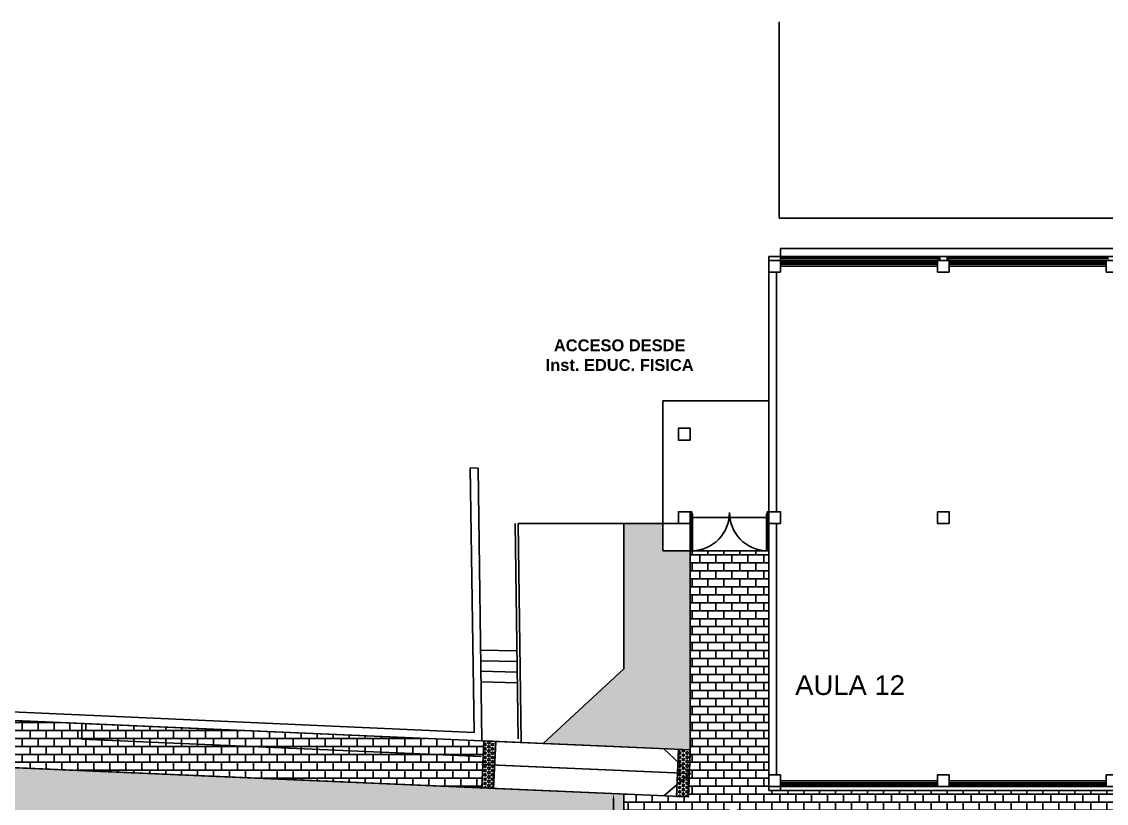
# Model space of a CAD drawing. Header units: millimetres. Extents: x -735 to -481, y 85 to 450.
# Drawn here: x -669.96 to -642.33, y 229.59 to 249.49 of the extents above; entities that cross this region are included whole.
import ezdxf

# ---------------------------------------------------------------- set-up
doc = ezdxf.new("R2010")
doc.units = ezdxf.units.MM
doc.header["$PDMODE"] = 35
doc.header["$PDSIZE"] = -2
doc.layers.get('Defpoints').update_dxf_attribs({"linetype": 'CONTINUOUS'})
for name, color, linetype in [('01', 1, 'CONTINUOUS'), ('1', 1, 'CONTINUOUS'), ('A-CARPINTERIAS PUERTAS', 2, 'CONTINUOUS'), ('A-MUROS', 5, 'CONTINUOUS'), ('dib - muro vista1', 1, 'CONTINUOUS'), ('dib - muro vista2', 2, 'CONTINUOUS'), ('dib-verde', 64, 'CONTINUOUS'), ('E-COLUMNAS CUADRADAS', 6, 'CONTINUOUS'), ('fino', 8, 'CONTINUOUS'), ('PISO', 8, 'CONTINUOUS'), ('T-LOCALES', 7, 'CONTINUOUS'), ('TEXTO1-100', 1, 'CONTINUOUS'), ('VISTA4', 3, 'CONTINUOUS')]:
    doc.layers.add(name, color=color, linetype=linetype)
doc.layers.add('SUPERFICIES', color=6, linetype='CONTINUOUS', plot=False)
doc.styles.add('ARIAL', font='swisseb.ttf', dxfattribs={"width": 1.32})
doc.styles.get("Standard").update_dxf_attribs({"font": 'arial.ttf'})
doc.styles.add('STYLE2', font='arial.ttf')
doc.dimstyles.new('COTAS2', dxfattribs={"dimtxt": 0.2, "dimasz": 0.25, "dimexe": 0.2, "dimexo": 0.2, "dimgap": 0.12, "dimtad": 1, "dimzin": 0, "dimdsep": 46, "dimtxsty": 'STYLE2', "dimcen": 2.5, "dimse1": 1, "dimse2": 1, "dimclrd": 1, "dimclre": 1, "dimclrt": 2, "dimadec": 0, "dimazin": 0, "dimtfac": 1, "dimtdec": 4, "dimtofl": 0, "dimtmove": 1, "dimatfit": 3, "dimfxl": 1, "dimtolj": 1, "dimtzin": 0, "dimarcsym": 0})

# ---------------------------------------------------------------- blocks, each defined once
blk = doc.blocks.new('*D97')
at = {"layer": '01', "color": 1, "lineweight": -2, "transparency": 16777216}
for p, q in [((-654.882, 227.874), (-654.882, 229.722)), ((-655.06, 228.773), (-655.06, 229.079)), ((-654.882, 228.798), (-655.06, 228.773))]:
    blk.add_line(p, q, dxfattribs=at)
at = {"layer": '01', "color": 1, "transparency": 16777216}
for points in [[(-654.899, 229.722), (-654.866, 229.722), (-654.882, 229.822)], [(-654.899, 227.874), (-654.866, 227.874), (-654.882, 227.774)]]:
    blk.add_solid(points, dxfattribs=at)
at = {"layer": 'Defpoints', "color": 0, "transparency": 16777216}
for p in [(-654.882, 229.822), (-654.616, 229.822), (-655.565, 227.774)]:
    blk.add_point(p, dxfattribs=at)
at = {"layer": '01', "color": 2, "transparency": 16777216, "insert": (-655.149, 228.926), "char_height": 0.08, "attachment_point": 5, "rotation": 90, "style": 'STYLE2'}
blk.add_mtext('\\A1;2.05', dxfattribs=at)

msp = doc.modelspace()

# ---------------------------------------------------------------- hatches: boundary and pattern name
at = {"layer": 'dib-verde'}
h = msp.add_hatch(dxfattribs=at)
h.set_pattern_fill('AR-SAND', color=256, scale=0.01, style=0)
h.paths.add_polyline_path([(-674.381, 228.417), (-673.793, 228.417), (-673.793, 228.687), (-674.381, 228.687)], flags=24)
h.paths.add_polyline_path([(-655.066, 228.798), (-655.066, 229.055), (-655.231, 229.055), (-655.231, 228.798)], flags=24)
h.paths.add_polyline_path([(-654.616, 229.822), (-682.01, 231.012), (-682.01, 228.273), (-654.616, 228.274)])
h.paths.add_polyline_path([(-656.673, 231.111), (-652.926, 230.948), (-652.926, 236.014), (-653.626, 236.014), (-653.626, 236.714), (-654.616, 236.714), (-654.616, 233.012)])
at = {"layer": 'fino'}
h = msp.add_hatch(dxfattribs=at)
h.set_pattern_fill('AR-B816', color=256, scale=0.001, style=0)
edge = h.paths.add_edge_path()
edge.add_line((-650.926, 236.014), (-652.926, 236.014))
edge.add_line((-652.926, 236.014), (-652.926, 230.858))
edge.add_line((-652.926, 230.858), (-652.971, 229.748))
edge.add_line((-652.971, 229.748), (-654.616, 229.822))
edge.add_line((-654.616, 229.822), (-654.616, 228.274))
edge.add_line((-654.616, 228.274), (-654.616, 227.774))
edge.add_line((-654.616, 227.774), (-654.616, 227.723))
edge.add_arc((-654.616, 227.623), 0.1, 0.1005, 90, ccw=False)
edge.add_line((-654.516, 227.624), (-654.316, 227.624))
edge.add_line((-654.316, 227.624), (-654.316, 226.324))
edge.add_line((-654.316, 226.324), (-653.519, 226.324))
edge.add_line((-653.519, 226.324), (-653.519, 226.423))
edge.add_line((-653.519, 226.423), (-653.516, 226.423))
edge.add_line((-653.516, 226.423), (-653.516, 226.52))
edge.add_line((-653.516, 226.52), (-653.516, 226.7))
edge.add_line((-653.516, 226.7), (-653.516, 227.623))
edge.add_line((-653.516, 227.623), (-653.516, 227.638))
edge.add_line((-653.516, 227.638), (-653.519, 227.638))
edge.add_line((-653.519, 227.638), (-653.519, 227.688))
edge.add_line((-653.519, 227.688), (-653.509, 227.688))
edge.add_line((-653.509, 227.688), (-653.509, 227.638))
edge.add_line((-653.509, 227.638), (-653.509, 227.623))
edge.add_line((-653.509, 227.623), (-653.516, 227.623))
edge.add_line((-653.516, 227.623), (-650.565, 227.623))
edge.add_arc((-648.439, 227.879), 2.141, 178.9158, 186.8648, ccw=False)
edge.add_arc((-646.563, 227.92), 4.016, 157.9408, 180, ccw=False)
edge.add_line((-650.286, 229.428), (-650.286, 229.914))
edge.add_line((-650.286, 229.914), (-650.626, 229.914))
edge.add_line((-650.626, 229.914), (-650.926, 229.914))
edge.add_line((-650.926, 229.914), (-650.926, 236.014))
edge = h.paths.add_edge_path(flags=16)
edge.add_arc((-651.829, 229.343), 0.122, 0, 360)
h.paths.add_polyline_path([(-651.786, 227.688), (-651.776, 227.688), (-651.776, 227.673), (-651.756, 227.673), (-651.756, 227.688), (-651.746, 227.688), (-651.746, 227.638), (-651.756, 227.638), (-651.756, 227.623), (-651.776, 227.623), (-651.776, 227.638), (-651.786, 227.638)], flags=16)
h.paths.add_polyline_path([(-652.791, 227.688), (-652.791, 227.638), (-652.801, 227.638), (-652.801, 227.673), (-652.821, 227.673), (-652.821, 227.638), (-652.831, 227.638), (-652.831, 227.688), (-652.821, 227.688), (-652.821, 227.673), (-652.801, 227.673), (-652.801, 227.688)], flags=16)
h.paths.add_polyline_path([(-650.662, 227.688), (-650.652, 227.688), (-650.652, 227.673), (-650.632, 227.673), (-650.632, 227.688), (-650.622, 227.688), (-650.622, 227.638), (-650.632, 227.623), (-650.632, 227.638), (-650.632, 227.673), (-650.652, 227.673), (-650.652, 227.638), (-650.662, 227.638)], flags=16)
h.paths.add_polyline_path([(-653.479, 227.688), (-653.479, 227.638), (-653.489, 227.638), (-653.489, 227.688)], flags=16)
edge = h.paths.add_edge_path(flags=16)
edge.add_arc((-654.13, 226.794), 0.122, 0, 360)
h = msp.add_hatch(dxfattribs=at)
h.set_pattern_fill('AR-B816', color=256, scale=0.001, style=0)
edge = h.paths.add_edge_path(flags=0)
edge.add_arc((-674.465, 199.277), 1.836, 0, 360)
edge = h.paths.add_edge_path(flags=16)
edge.add_arc((-674.465, 199.277), 2.436, 0, 360)
edge = h.paths.add_edge_path(flags=0)
edge.add_arc((-674.465, 199.277), 1.836, 0, 360)
h.paths.add_polyline_path([(-690.51, 232.581), (-692.31, 232.659), (-692.31, 205.449), (-692.31, 205.404), (-671.209, 193.902), (-668.995, 193.902), (-668.995, 225.823), (-668.995, 225.824), (-668.996, 225.824), (-668.996, 226.324), (-668.995, 226.273), (-669.996, 226.273), (-669.996, 205.274), (-678.604, 205.274), (-678.602, 205.274), (-681.602, 205.274), (-681.604, 205.274), (-683.666, 205.274), (-683.663, 210.743), (-690.51, 210.743)])
h.paths.add_polyline_path([(-691.737, 229.263), (-691.137, 229.263), (-691.137, 228.663), (-691.737, 228.663)], flags=16)
h = msp.add_hatch(dxfattribs=at)
h.set_pattern_fill('AR-B816', color=256, scale=0.001, style=0)
h.paths.add_polyline_path([(-682.01, 232.212), (-682.009, 231.012), (-658.236, 229.979), (-658.184, 231.177), (-658.236, 231.179)])
h = msp.add_hatch(dxfattribs=at)
h.set_pattern_fill('AR-B816', color=256, scale=0.001, style=0)
h.paths.add_polyline_path([(-650.286, 229.914), (-650.286, 228.914), (-629.126, 228.914), (-629.126, 229.914)])
h = msp.add_hatch(dxfattribs=at)
h.set_pattern_fill('AR-B816', color=256, scale=0.001, style=0)
h.paths.add_polyline_path([(-630.526, 229.913), (-631.469, 229.913, 0.075537), (-631.567, 229.267, 0.040867), (-631.538, 228.914), (-630.527, 228.914), (-630.527, 228.914), (-630.526, 229.379), (-631.062, 229.379, -1), (-631.307, 229.379, -1), (-631.062, 229.379), (-630.526, 229.379)])
h.paths.add_polyline_path([(-631.469, 229.913), (-641.047, 229.913, -0.205253), (-639.082, 228.913), (-631.538, 228.914, -0.040867), (-631.567, 229.267, -0.075537)])
h.paths.add_polyline_path([(-641.047, 229.913), (-641.415, 229.913, 0.205259), (-643.38, 228.913), (-642.764, 228.913), (-639.082, 228.913, 0.205253)])
h.paths.add_polyline_path([(-641.415, 229.913), (-643.076, 229.913, -0.034568), (-642.835, 229.414, -0.137)], flags=17)
h.paths.add_polyline_path([(-643.076, 229.913), (-650.05, 229.913, 0.033624), (-650.286, 229.428), (-650.286, 228.914), (-643.38, 228.913, -0.066391), (-642.835, 229.414, 0.034568)])
h.paths.add_polyline_path([(-650.05, 229.913), (-650.286, 229.913), (-650.286, 229.428, -0.033624)], flags=17)
h.paths.add_polyline_path([(-640.717, 229.213), (-637.837, 229.213), (-637.837, 229.625), (-640.717, 229.625)], flags=24)
at = {"layer": 'PISO'}
h = msp.add_hatch(dxfattribs=at)
h.set_pattern_fill('HEX', color=256, scale=0.01, angle=180, style=0)
h.set_pattern_definition([(180, (1.7528, -3.046306), (-7e-18, -0.054992613), [0.03175, -0.0635]), (300, (1.7528, -3.046306), (0.047625, 0.0274963066), [0.03175, -0.0635]), (240, (1.72105, -3.046306), (0.047625, -0.0274963066), [0.03175, -0.0635])])
h.paths.add_polyline_path([(-658.184, 231.177), (-657.884, 231.164), (-657.936, 229.966), (-658.236, 229.979)])
edge = h.paths.add_edge_path(flags=17)
edge.add_line((-658.184, 231.177), (-658.236, 229.979))
h = msp.add_hatch(dxfattribs=at)
h.set_pattern_fill('HEX', color=256, scale=0.01, angle=180, style=0)
h.set_pattern_definition([(180, (6.710627, -3.26172), (-7e-18, -0.054992613), [0.03175, -0.0635]), (300, (6.710627, -3.26172), (0.047625, 0.0274963066), [0.03175, -0.0635]), (240, (6.678877, -3.26172), (0.047625, -0.0274963066), [0.03175, -0.0635])])
h.paths.add_polyline_path([(-653.226, 230.961), (-652.926, 230.948), (-652.978, 229.75), (-653.278, 229.763)])
edge = h.paths.add_edge_path(flags=17)
edge.add_line((-653.226, 230.961), (-653.278, 229.763))

# ---------------------------------------------------------------- linework, layer by layer
at = {"layer": '1'}
for points in [[(-652.926, 230.858), (-652.926, 236.864)], [(-658.236, 231.179), (-656.673, 231.111), (-654.616, 233.012), (-654.616, 236.714)], [(-653.226, 236.714), (-657.31, 236.714)], [(-658.267, 233.49), (-657.344, 233.469)], [(-658.263, 233.22), (-657.341, 233.199)], [(-658.26, 232.95), (-657.337, 232.928)], [(-658.256, 232.68), (-657.334, 232.658)], [(-668.426, 231.221), (-668.426, 231.622)], [(-658.253, 230.779), (-668.426, 231.221)], [(-658.236, 231.179), (-652.926, 230.948)], [(-652.926, 230.948), (-658.184, 231.177), (-658.236, 229.979), (-652.978, 229.75), (-652.926, 230.948)], [(-658.184, 231.177), (-658.236, 229.979)], [(-658.236, 229.979), (-682.01, 231.012)], [(-670.123, 230.495), (-652.974, 229.75), (-652.926, 230.858)], [(-658.236, 230.579), (-652.926, 230.348), (-653.596, 230.977)], [(-658.21, 230.578), (-652.926, 230.348), (-653.596, 230.977)], [(-653.226, 230.961), (-653.278, 229.763)], [(-652.926, 230.348), (-653.596, 229.777)], [(-652.926, 230.348), (-653.596, 229.777)], [(-654.616, 228.274), (-654.616, 229.822)]]:
    msp.add_lwpolyline(points, dxfattribs=at)
at = {"layer": 'A-CARPINTERIAS PUERTAS'}
for p, q in [((-652.899, 236.959), (-652.869, 236.959)), ((-652.899, 236.959), (-652.899, 236.016)), ((-652.869, 236.959), (-652.869, 236.016)), ((-650.952, 236.959), (-650.982, 236.959)), ((-650.982, 236.959), (-650.982, 236.016)), ((-650.952, 236.959), (-650.952, 236.016)), ((-652.899, 236.016), (-652.869, 236.016)), ((-650.952, 236.016), (-650.982, 236.016))]:
    msp.add_line(p, q, dxfattribs=at)
for points in [[(-652.906, 237.014), (-652.906, 236.959), (-652.926, 236.959), (-652.926, 237.014)], [(-652.906, 237.014), (-652.906, 236.959), (-652.926, 236.959), (-652.926, 237.014)], [(-650.946, 237.014), (-650.946, 236.959), (-650.926, 236.959), (-650.926, 237.014)], [(-650.946, 237.014), (-650.946, 236.959), (-650.926, 236.959), (-650.926, 237.014)]]:
    msp.add_lwpolyline(points, close=True, dxfattribs=at)
for points in [[(-652.906, 236.959), (-652.899, 236.959), (-652.899, 236.989), (-652.887, 236.989), (-652.887, 237.014), (-652.906, 237.014), (-652.906, 237.014), (-652.906, 237.014)], [(-652.906, 236.959), (-652.899, 236.959), (-652.899, 236.989), (-652.887, 236.989), (-652.887, 237.014), (-652.906, 237.014), (-652.906, 237.014), (-652.906, 237.014)], [(-650.946, 236.959), (-650.952, 236.959), (-650.952, 236.989), (-650.965, 236.989), (-650.965, 237.014), (-650.946, 237.014), (-650.946, 237.014), (-650.946, 237.014)], [(-650.946, 236.959), (-650.953, 236.959), (-650.953, 236.989), (-650.965, 236.989), (-650.965, 237.014), (-650.946, 237.014), (-650.946, 237.014), (-650.946, 237.014)]]:
    msp.add_lwpolyline(points, dxfattribs=at)
for centre, start, end in [((-652.9, 236.99), 271.8145, 359.9797), ((-650.952, 236.99), 180.0203, 268.1855)]:
    msp.add_arc(centre, 0.974, start, end, dxfattribs=at)
at = {"layer": 'A-MUROS'}
for p, q in [((-658.53, 238.13), (-658.435, 231.388)), ((-658.53, 238.13), (-658.33, 238.123)), ((-658.33, 238.123), (-658.236, 231.179)), ((-657.315, 231.234), (-657.387, 236.714)), ((-657.237, 231.156), (-657.31, 236.714)), ((-685.56, 232.366), (-658.236, 231.179))]:
    msp.add_line(p, q, dxfattribs=at)
at = {"layer": 'dib - muro vista1', "ltscale": 0.02}
for p, q in [((-650.626, 243.714), (-629.426, 243.714)), ((-650.626, 243.714), (-650.626, 243.514)), ((-650.626, 243.264), (-646.626, 243.264)), ((-646.326, 243.264), (-642.326, 243.264)), ((-652.926, 236.864), (-650.926, 236.864)), ((-652.926, 236.864), (-650.926, 236.864)), ((-650.626, 230.164), (-646.626, 230.164)), ((-650.626, 230.164), (-646.626, 230.164)), ((-646.326, 230.164), (-642.326, 230.164)), ((-646.326, 230.164), (-642.326, 230.164))]:
    msp.add_line(p, q, dxfattribs=at)
at = {"layer": 'dib - muro vista1'}
for p, q in [((-650.926, 239.838), (-653.626, 239.838)), ((-653.626, 239.838), (-653.626, 236.014)), ((-650.926, 236.014), (-653.626, 236.014))]:
    msp.add_line(p, q, dxfattribs=at)
at = {"layer": 'dib - muro vista2'}
for p, q in [((-650.626, 243.514), (-629.426, 243.514)), ((-650.626, 243.502), (-646.567, 243.502)), ((-646.567, 243.414), (-646.567, 243.502)), ((-642.267, 243.502), (-646.384, 243.502)), ((-646.384, 243.414), (-646.384, 243.502)), ((-650.626, 243.464), (-646.567, 243.464)), ((-650.596, 243.414), (-650.626, 243.414)), ((-650.596, 243.314), (-650.626, 243.314)), ((-648.646, 243.364), (-650.611, 243.364)), ((-650.596, 243.414), (-648.646, 243.414)), ((-650.596, 243.414), (-650.596, 243.404)), ((-650.596, 243.364), (-650.596, 243.314)), ((-649.633, 243.324), (-650.596, 243.324)), ((-650.596, 243.314), (-648.646, 243.314)), ((-650.581, 243.404), (-649.633, 243.404)), ((-650.581, 243.384), (-649.633, 243.384)), ((-650.581, 243.364), (-649.633, 243.364)), ((-649.603, 243.404), (-648.646, 243.404)), ((-649.603, 243.364), (-648.656, 243.364)), ((-649.603, 243.344), (-648.656, 243.344)), ((-649.603, 243.324), (-648.656, 243.324)), ((-648.646, 243.414), (-648.646, 243.364)), ((-648.606, 243.414), (-648.646, 243.414)), ((-648.646, 243.324), (-648.646, 243.314)), ((-648.646, 243.314), (-648.606, 243.314)), ((-648.606, 243.414), (-648.606, 243.404)), ((-648.606, 243.414), (-648.606, 243.404)), ((-648.606, 243.414), (-646.656, 243.414)), ((-648.606, 243.364), (-646.656, 243.364)), ((-648.606, 243.364), (-648.606, 243.314)), ((-648.606, 243.364), (-648.606, 243.314)), ((-647.648, 243.324), (-648.606, 243.324)), ((-648.606, 243.314), (-646.656, 243.314)), ((-648.591, 243.404), (-647.648, 243.404)), ((-648.591, 243.384), (-647.648, 243.384)), ((-648.591, 243.364), (-647.648, 243.364)), ((-647.618, 243.404), (-646.656, 243.404)), ((-647.618, 243.364), (-646.671, 243.364)), ((-647.618, 243.344), (-646.671, 243.344)), ((-647.618, 243.324), (-646.671, 243.324)), ((-646.656, 243.414), (-646.656, 243.364)), ((-646.656, 243.414), (-646.626, 243.414)), ((-646.656, 243.324), (-646.656, 243.314)), ((-646.656, 243.314), (-646.626, 243.314)), ((-646.606, 243.414), (-646.606, 243.464)), ((-642.267, 243.464), (-646.384, 243.464)), ((-646.346, 243.414), (-646.346, 243.464)), ((-646.296, 243.414), (-646.326, 243.414)), ((-646.296, 243.314), (-646.326, 243.314)), ((-644.346, 243.364), (-646.311, 243.364)), ((-646.296, 243.414), (-644.346, 243.414)), ((-646.296, 243.414), (-646.296, 243.404)), ((-646.296, 243.364), (-646.296, 243.314)), ((-645.333, 243.324), (-646.296, 243.324)), ((-646.296, 243.314), (-644.346, 243.314)), ((-646.281, 243.404), (-645.333, 243.404)), ((-646.281, 243.384), (-645.333, 243.384)), ((-646.281, 243.364), (-645.333, 243.364)), ((-645.303, 243.404), (-644.346, 243.404)), ((-645.303, 243.364), (-644.356, 243.364)), ((-645.303, 243.344), (-644.356, 243.344)), ((-645.303, 243.324), (-644.356, 243.324)), ((-644.346, 243.414), (-644.346, 243.364)), ((-644.306, 243.414), (-644.346, 243.414)), ((-644.346, 243.324), (-644.346, 243.314)), ((-644.346, 243.314), (-644.306, 243.314)), ((-644.306, 243.414), (-644.306, 243.404)), ((-644.306, 243.414), (-644.306, 243.404)), ((-644.306, 243.414), (-642.356, 243.414)), ((-644.306, 243.364), (-642.356, 243.364)), ((-644.306, 243.364), (-644.306, 243.314)), ((-644.306, 243.364), (-644.306, 243.314)), ((-643.348, 243.324), (-644.306, 243.324)), ((-644.306, 243.314), (-642.356, 243.314)), ((-644.291, 243.404), (-643.348, 243.404)), ((-644.291, 243.384), (-643.348, 243.384)), ((-644.291, 243.364), (-643.348, 243.364)), ((-643.318, 243.404), (-642.356, 243.404)), ((-643.318, 243.364), (-642.371, 243.364)), ((-643.318, 243.344), (-642.371, 243.344)), ((-643.318, 243.324), (-642.371, 243.324)), ((-642.356, 243.414), (-642.356, 243.364)), ((-642.356, 243.414), (-642.326, 243.414)), ((-642.356, 243.324), (-642.356, 243.314)), ((-642.356, 243.314), (-642.326, 243.314)), ((-650.596, 230.114), (-650.626, 230.114)), ((-650.596, 230.114), (-650.626, 230.114)), ((-650.596, 230.014), (-650.626, 230.014)), ((-650.596, 230.014), (-650.626, 230.014)), ((-648.646, 230.064), (-650.611, 230.064)), ((-648.646, 230.064), (-650.611, 230.064)), ((-650.596, 230.114), (-648.646, 230.114)), ((-650.596, 230.064), (-650.596, 230.114)), ((-650.596, 230.114), (-648.646, 230.114)), ((-650.596, 230.064), (-650.596, 230.114)), ((-649.633, 230.104), (-650.596, 230.104)), ((-649.633, 230.104), (-650.596, 230.104)), ((-650.596, 230.014), (-650.596, 230.024)), ((-650.596, 230.014), (-650.596, 230.024)), ((-650.596, 230.014), (-648.646, 230.014)), ((-650.596, 230.014), (-648.646, 230.014)), ((-650.581, 230.064), (-649.633, 230.064)), ((-650.581, 230.064), (-649.633, 230.064)), ((-650.581, 230.044), (-649.633, 230.044)), ((-650.581, 230.044), (-649.633, 230.044)), ((-650.581, 230.024), (-649.633, 230.024)), ((-650.581, 230.024), (-649.633, 230.024)), ((-649.603, 230.104), (-648.656, 230.104)), ((-649.603, 230.104), (-648.656, 230.104)), ((-649.603, 230.084), (-648.656, 230.084)), ((-649.603, 230.084), (-648.656, 230.084)), ((-649.603, 230.064), (-648.656, 230.064)), ((-649.603, 230.064), (-648.656, 230.064)), ((-649.603, 230.024), (-648.646, 230.024)), ((-649.603, 230.024), (-648.646, 230.024)), ((-648.646, 230.104), (-648.646, 230.114)), ((-648.646, 230.114), (-648.606, 230.114)), ((-648.646, 230.104), (-648.646, 230.114)), ((-648.646, 230.114), (-648.606, 230.114)), ((-648.646, 230.014), (-648.646, 230.064)), ((-648.646, 230.014), (-648.646, 230.064)), ((-648.606, 230.014), (-648.646, 230.014)), ((-648.606, 230.014), (-648.646, 230.014)), ((-648.606, 230.064), (-648.606, 230.114)), ((-648.606, 230.064), (-648.606, 230.114)), ((-648.606, 230.114), (-646.656, 230.114)), ((-648.606, 230.064), (-648.606, 230.114)), ((-648.606, 230.064), (-648.606, 230.114)), ((-648.606, 230.114), (-646.656, 230.114)), ((-647.648, 230.104), (-648.606, 230.104)), ((-647.648, 230.104), (-648.606, 230.104)), ((-648.606, 230.064), (-646.656, 230.064)), ((-648.606, 230.064), (-646.656, 230.064)), ((-648.606, 230.014), (-648.606, 230.024)), ((-648.606, 230.014), (-648.606, 230.024)), ((-648.606, 230.014), (-648.606, 230.024)), ((-648.606, 230.014), (-648.606, 230.024)), ((-648.606, 230.014), (-646.656, 230.014)), ((-648.606, 230.014), (-646.656, 230.014)), ((-648.591, 230.064), (-647.648, 230.064)), ((-648.591, 230.064), (-647.648, 230.064)), ((-648.591, 230.044), (-647.648, 230.044)), ((-648.591, 230.044), (-647.648, 230.044)), ((-648.591, 230.024), (-647.648, 230.024)), ((-648.591, 230.024), (-647.648, 230.024)), ((-647.618, 230.104), (-646.671, 230.104)), ((-647.618, 230.104), (-646.671, 230.104)), ((-647.618, 230.084), (-646.671, 230.084)), ((-647.618, 230.084), (-646.671, 230.084)), ((-647.618, 230.064), (-646.671, 230.064)), ((-647.618, 230.064), (-646.671, 230.064)), ((-647.618, 230.024), (-646.656, 230.024)), ((-647.618, 230.024), (-646.656, 230.024)), ((-646.656, 230.104), (-646.656, 230.114)), ((-646.656, 230.114), (-646.626, 230.114)), ((-646.656, 230.104), (-646.656, 230.114)), ((-646.656, 230.114), (-646.626, 230.114)), ((-646.656, 230.014), (-646.656, 230.064)), ((-646.656, 230.014), (-646.656, 230.064)), ((-646.656, 230.014), (-646.626, 230.014)), ((-646.656, 230.014), (-646.626, 230.014)), ((-646.296, 230.114), (-646.326, 230.114)), ((-646.296, 230.114), (-646.326, 230.114)), ((-646.296, 230.014), (-646.326, 230.014)), ((-646.296, 230.014), (-646.326, 230.014)), ((-644.346, 230.064), (-646.311, 230.064)), ((-644.346, 230.064), (-646.311, 230.064)), ((-646.296, 230.114), (-644.346, 230.114)), ((-646.296, 230.064), (-646.296, 230.114)), ((-646.296, 230.114), (-644.346, 230.114)), ((-646.296, 230.064), (-646.296, 230.114)), ((-645.333, 230.104), (-646.296, 230.104)), ((-645.333, 230.104), (-646.296, 230.104)), ((-646.296, 230.014), (-646.296, 230.024)), ((-646.296, 230.014), (-646.296, 230.024)), ((-646.296, 230.014), (-644.346, 230.014)), ((-646.296, 230.014), (-644.346, 230.014)), ((-646.281, 230.064), (-645.333, 230.064)), ((-646.281, 230.064), (-645.333, 230.064)), ((-646.281, 230.044), (-645.333, 230.044)), ((-646.281, 230.044), (-645.333, 230.044)), ((-646.281, 230.024), (-645.333, 230.024)), ((-646.281, 230.024), (-645.333, 230.024)), ((-645.303, 230.104), (-644.356, 230.104)), ((-645.303, 230.104), (-644.356, 230.104)), ((-645.303, 230.084), (-644.356, 230.084)), ((-645.303, 230.084), (-644.356, 230.084)), ((-645.303, 230.064), (-644.356, 230.064)), ((-645.303, 230.064), (-644.356, 230.064)), ((-645.303, 230.024), (-644.346, 230.024)), ((-645.303, 230.024), (-644.346, 230.024)), ((-644.346, 230.104), (-644.346, 230.114)), ((-644.346, 230.114), (-644.306, 230.114)), ((-644.346, 230.104), (-644.346, 230.114)), ((-644.346, 230.114), (-644.306, 230.114)), ((-644.346, 230.014), (-644.346, 230.064)), ((-644.346, 230.014), (-644.346, 230.064)), ((-644.306, 230.014), (-644.346, 230.014)), ((-644.306, 230.014), (-644.346, 230.014)), ((-644.306, 230.064), (-644.306, 230.114)), ((-644.306, 230.064), (-644.306, 230.114)), ((-644.306, 230.114), (-642.356, 230.114)), ((-644.306, 230.064), (-644.306, 230.114)), ((-644.306, 230.064), (-644.306, 230.114)), ((-644.306, 230.114), (-642.356, 230.114)), ((-643.348, 230.104), (-644.306, 230.104)), ((-643.348, 230.104), (-644.306, 230.104)), ((-644.306, 230.064), (-642.356, 230.064)), ((-644.306, 230.064), (-642.356, 230.064)), ((-644.306, 230.014), (-644.306, 230.024)), ((-644.306, 230.014), (-644.306, 230.024)), ((-644.306, 230.014), (-644.306, 230.024)), ((-644.306, 230.014), (-644.306, 230.024)), ((-644.306, 230.014), (-642.356, 230.014)), ((-644.306, 230.014), (-642.356, 230.014)), ((-644.291, 230.064), (-643.348, 230.064)), ((-644.291, 230.064), (-643.348, 230.064)), ((-644.291, 230.044), (-643.348, 230.044)), ((-644.291, 230.044), (-643.348, 230.044)), ((-644.291, 230.024), (-643.348, 230.024)), ((-644.291, 230.024), (-643.348, 230.024)), ((-643.318, 230.104), (-642.371, 230.104)), ((-643.318, 230.104), (-642.371, 230.104)), ((-643.318, 230.084), (-642.371, 230.084)), ((-643.318, 230.084), (-642.371, 230.084)), ((-643.318, 230.064), (-642.371, 230.064)), ((-643.318, 230.064), (-642.371, 230.064)), ((-643.318, 230.024), (-642.356, 230.024)), ((-643.318, 230.024), (-642.356, 230.024)), ((-642.356, 230.104), (-642.356, 230.114)), ((-642.356, 230.114), (-642.326, 230.114)), ((-642.356, 230.104), (-642.356, 230.114)), ((-642.356, 230.114), (-642.326, 230.114)), ((-642.356, 230.014), (-642.356, 230.064)), ((-642.356, 230.014), (-642.356, 230.064)), ((-642.356, 230.014), (-642.326, 230.014)), ((-642.356, 230.014), (-642.326, 230.014)), ((-650.626, 229.914), (-629.426, 229.914)), ((-650.626, 229.914), (-629.426, 229.914))]:
    msp.add_line(p, q, dxfattribs=at)
for points in [[(-623.949, 244.49), (-650.657, 244.49), (-650.657, 249.49)], [(-650.626, 243.464), (-650.626, 243.502), (-650.587, 243.502)], [(-649.612, 243.464), (-649.612, 243.502), (-649.65, 243.502)], [(-649.612, 243.464), (-649.612, 243.502), (-649.573, 243.502)], [(-648.597, 243.464), (-648.597, 243.502), (-648.635, 243.502)], [(-648.597, 243.464), (-648.597, 243.502), (-648.558, 243.502)], [(-647.582, 243.464), (-647.582, 243.502), (-647.62, 243.502)], [(-647.582, 243.464), (-647.582, 243.502), (-647.543, 243.502)], [(-646.567, 243.464), (-646.567, 243.502), (-646.606, 243.502)], [(-646.384, 243.464), (-646.384, 243.502), (-646.346, 243.502)], [(-645.37, 243.464), (-645.37, 243.502), (-645.408, 243.502)], [(-645.37, 243.464), (-645.37, 243.502), (-645.332, 243.502)], [(-644.355, 243.464), (-644.355, 243.502), (-644.393, 243.502)], [(-644.355, 243.464), (-644.355, 243.502), (-644.317, 243.502)], [(-643.34, 243.464), (-643.34, 243.502), (-643.378, 243.502)], [(-643.34, 243.464), (-643.34, 243.502), (-643.302, 243.502)]]:
    msp.add_lwpolyline(points, dxfattribs=at)
for points in [[(-650.611, 243.364), (-650.581, 243.364), (-650.581, 243.404), (-650.611, 243.404)], [(-649.633, 243.364), (-649.603, 243.364), (-649.603, 243.404), (-649.633, 243.404)], [(-649.633, 243.324), (-649.603, 243.324), (-649.603, 243.364), (-649.633, 243.364)], [(-648.656, 243.324), (-648.631, 243.324), (-648.631, 243.364), (-648.656, 243.364)], [(-648.621, 243.364), (-648.591, 243.364), (-648.591, 243.404), (-648.621, 243.404)], [(-647.648, 243.364), (-647.618, 243.364), (-647.618, 243.404), (-647.648, 243.404)], [(-647.648, 243.324), (-647.618, 243.324), (-647.618, 243.364), (-647.648, 243.364)], [(-646.671, 243.324), (-646.641, 243.324), (-646.641, 243.364), (-646.671, 243.364)], [(-646.311, 243.364), (-646.281, 243.364), (-646.281, 243.404), (-646.311, 243.404)], [(-645.333, 243.364), (-645.303, 243.364), (-645.303, 243.404), (-645.333, 243.404)], [(-645.333, 243.324), (-645.303, 243.324), (-645.303, 243.364), (-645.333, 243.364)], [(-644.356, 243.324), (-644.331, 243.324), (-644.331, 243.364), (-644.356, 243.364)], [(-644.321, 243.364), (-644.291, 243.364), (-644.291, 243.404), (-644.321, 243.404)], [(-643.348, 243.364), (-643.318, 243.364), (-643.318, 243.404), (-643.348, 243.404)], [(-643.348, 243.324), (-643.318, 243.324), (-643.318, 243.364), (-643.348, 243.364)], [(-642.371, 243.324), (-642.341, 243.324), (-642.341, 243.364), (-642.371, 243.364)], [(-650.611, 230.064), (-650.581, 230.064), (-650.581, 230.024), (-650.611, 230.024)], [(-650.611, 230.064), (-650.581, 230.064), (-650.581, 230.024), (-650.611, 230.024)], [(-649.633, 230.104), (-649.603, 230.104), (-649.603, 230.064), (-649.633, 230.064)], [(-649.633, 230.104), (-649.603, 230.104), (-649.603, 230.064), (-649.633, 230.064)], [(-649.633, 230.064), (-649.603, 230.064), (-649.603, 230.024), (-649.633, 230.024)], [(-649.633, 230.064), (-649.603, 230.064), (-649.603, 230.024), (-649.633, 230.024)], [(-648.656, 230.104), (-648.631, 230.104), (-648.631, 230.064), (-648.656, 230.064)], [(-648.656, 230.104), (-648.631, 230.104), (-648.631, 230.064), (-648.656, 230.064)], [(-648.621, 230.064), (-648.591, 230.064), (-648.591, 230.024), (-648.621, 230.024)], [(-648.621, 230.064), (-648.591, 230.064), (-648.591, 230.024), (-648.621, 230.024)], [(-647.648, 230.104), (-647.618, 230.104), (-647.618, 230.064), (-647.648, 230.064)], [(-647.648, 230.104), (-647.618, 230.104), (-647.618, 230.064), (-647.648, 230.064)], [(-647.648, 230.064), (-647.618, 230.064), (-647.618, 230.024), (-647.648, 230.024)], [(-647.648, 230.064), (-647.618, 230.064), (-647.618, 230.024), (-647.648, 230.024)], [(-646.671, 230.104), (-646.641, 230.104), (-646.641, 230.064), (-646.671, 230.064)], [(-646.671, 230.104), (-646.641, 230.104), (-646.641, 230.064), (-646.671, 230.064)], [(-646.311, 230.064), (-646.281, 230.064), (-646.281, 230.024), (-646.311, 230.024)], [(-646.311, 230.064), (-646.281, 230.064), (-646.281, 230.024), (-646.311, 230.024)], [(-645.333, 230.104), (-645.303, 230.104), (-645.303, 230.064), (-645.333, 230.064)], [(-645.333, 230.104), (-645.303, 230.104), (-645.303, 230.064), (-645.333, 230.064)], [(-645.333, 230.064), (-645.303, 230.064), (-645.303, 230.024), (-645.333, 230.024)], [(-645.333, 230.064), (-645.303, 230.064), (-645.303, 230.024), (-645.333, 230.024)], [(-644.356, 230.104), (-644.331, 230.104), (-644.331, 230.064), (-644.356, 230.064)], [(-644.356, 230.104), (-644.331, 230.104), (-644.331, 230.064), (-644.356, 230.064)], [(-644.321, 230.064), (-644.291, 230.064), (-644.291, 230.024), (-644.321, 230.024)], [(-644.321, 230.064), (-644.291, 230.064), (-644.291, 230.024), (-644.321, 230.024)], [(-643.348, 230.104), (-643.318, 230.104), (-643.318, 230.064), (-643.348, 230.064)], [(-643.348, 230.104), (-643.318, 230.104), (-643.318, 230.064), (-643.348, 230.064)], [(-643.348, 230.064), (-643.318, 230.064), (-643.318, 230.024), (-643.348, 230.024)], [(-643.348, 230.064), (-643.318, 230.064), (-643.318, 230.024), (-643.348, 230.024)], [(-642.371, 230.104), (-642.341, 230.104), (-642.341, 230.064), (-642.371, 230.064)], [(-642.371, 230.104), (-642.341, 230.104), (-642.341, 230.064), (-642.371, 230.064)]]:
    msp.add_lwpolyline(points, close=True, dxfattribs=at)
at = {"layer": 'E-COLUMNAS CUADRADAS'}
for points in [[(-650.626, 243.114), (-650.926, 243.114), (-650.926, 243.414), (-650.626, 243.414)], [(-646.326, 243.114), (-646.626, 243.114), (-646.626, 243.414), (-646.326, 243.414)], [(-642.026, 243.114), (-642.326, 243.114), (-642.326, 243.414), (-642.026, 243.414)], [(-652.926, 238.838), (-653.226, 238.838), (-653.226, 239.138), (-652.926, 239.138)], [(-652.926, 236.714), (-653.226, 236.714), (-653.226, 237.014), (-652.926, 237.014)], [(-650.626, 236.714), (-650.926, 236.714), (-650.926, 237.014), (-650.626, 237.014)], [(-646.326, 236.714), (-646.626, 236.714), (-646.626, 237.014), (-646.326, 237.014)], [(-650.626, 230.314), (-650.926, 230.314), (-650.926, 230.014), (-650.626, 230.014)], [(-646.326, 230.314), (-646.626, 230.314), (-646.626, 230.014), (-646.326, 230.014)], [(-642.026, 230.314), (-642.326, 230.314), (-642.326, 230.014), (-642.026, 230.014)]]:
    msp.add_lwpolyline(points, close=True, dxfattribs=at)
at = {"layer": 'PISO'}
for points in [[(-658.184, 231.177), (-657.884, 231.164), (-657.936, 229.966), (-658.236, 229.979)], [(-653.226, 230.961), (-652.926, 230.948), (-652.978, 229.75), (-653.278, 229.763)]]:
    msp.add_lwpolyline(points, close=True, dxfattribs=at)
at = {"layer": 'SUPERFICIES'}
msp.add_line((-728.966, 234.54), (-658.435, 231.388), dxfattribs=at)
msp.add_lwpolyline([(-658.236, 231.179), (-707.01, 233.298)], dxfattribs=at)
at = {"layer": 'VISTA4'}
for p, q in [((-650.926, 243.514), (-650.626, 243.514)), ((-650.926, 237.014), (-650.926, 243.514)), ((-650.626, 243.414), (-650.626, 243.514)), ((-650.726, 237.014), (-650.726, 243.114)), ((-650.926, 236.714), (-650.926, 229.914)), ((-650.726, 236.714), (-650.726, 230.314)), ((-650.726, 236.714), (-650.726, 230.314)), ((-650.626, 230.014), (-650.626, 229.914)), ((-650.626, 230.014), (-650.626, 229.914)), ((-650.926, 229.914), (-650.626, 229.914)), ((-650.926, 229.914), (-650.626, 229.914))]:
    msp.add_line(p, q, dxfattribs=at)
for points in [[(-652.926, 238.838), (-653.226, 238.838), (-653.226, 239.138), (-652.926, 239.138)], [(-650.626, 236.714), (-650.926, 236.714), (-650.926, 237.014), (-650.626, 237.014)], [(-650.626, 230.314), (-650.926, 230.314), (-650.926, 230.014), (-650.626, 230.014)], [(-646.326, 230.314), (-646.626, 230.314), (-646.626, 230.014), (-646.326, 230.014)], [(-642.026, 230.314), (-642.326, 230.314), (-642.326, 230.014), (-642.026, 230.014)]]:
    msp.add_lwpolyline(points, close=True, dxfattribs=at)

# ---------------------------------------------------------------- texts
at = {"layer": 'T-LOCALES', "insert": (-657.183, 241.4), "char_height": 0.3, "width": 5.62056, "attachment_point": 1, "style": 'ARIAL'}
msp.add_mtext('\\pi0.78172;{\\fSwis721 Lt BT|b1|i0|c0|p34;ACCESO DESDE\\P\\pi0.57131;Inst. EDUC. FISICA}', dxfattribs=at)
at = {"layer": 'T-LOCALES', "ltscale": 2.5, "insert": (-648.855, 232.594), "char_height": 0.4, "width": 8.90579, "attachment_point": 5}
msp.add_mtext('\\A1;{\\H1.25x;AULA 12}', dxfattribs=at)
at = {"layer": 'TEXTO1-100', "ltscale": 2.5, "insert": (-648.854, 232.594), "char_height": 0.4, "width": 8.90579, "attachment_point": 5}
msp.add_mtext('\\A1;{\\H1.25x;AULA 12}', dxfattribs=at)
msp.add_mtext('\\A1;{\\H1.25x;AULA 12}', dxfattribs=at)

# ---------------------------------------------------------------- dimensions: what is measured, and where the dimension line sits
at = {"layer": '01'}
dim = msp.add_linear_dim(base=(-654.882, 229.822), p1=(-655.565, 227.774), p2=(-654.616, 229.822), angle=270, dimstyle='COTAS2', override={"dimscale": 0.4}, dxfattribs=at)
dim.commit()
dim.dimension.update_dxf_attribs({"geometry": '*D97', "text_midpoint": (-655.06, 228.821), "dimtype": 160})

doc.saveas('drawing.dxf')
